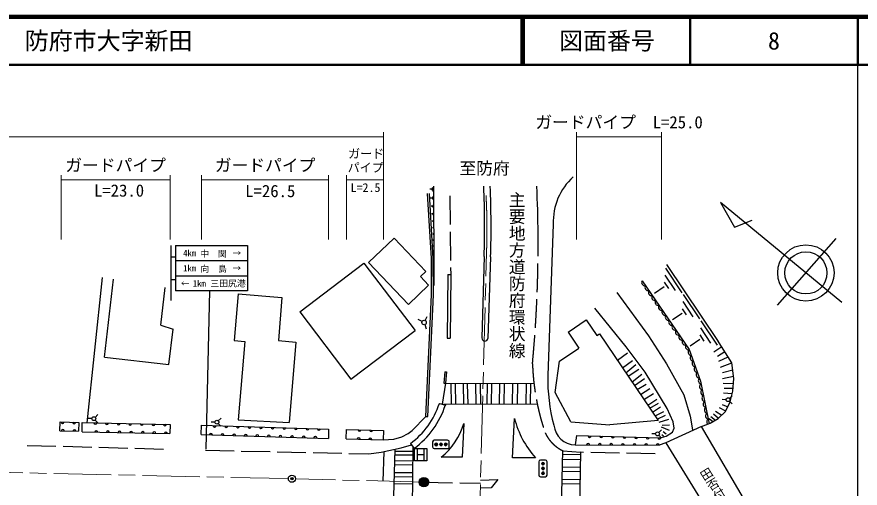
# Model space of a CAD drawing. Units: millimetres, scale not verified. Extents: x 40000 to 680000, y 20000 to 380000.
# Drawn here: x 403361 to 579500, y 281571 to 380000 of the extents above; entities that cross this region are included whole.
import ezdxf
from ezdxf.enums import TextEntityAlignment as Align

# ---------------------------------------------------------------- set-up
doc = ezdxf.new("R2010")
doc.units = ezdxf.units.MM
doc.header["$LTSCALE"] = 1000
doc.header["$PDMODE"] = 32
doc.header["$PDSIZE"] = 500
doc.linetypes.add('CHAIN', pattern=[18.5, 12, -1.5, 3.5, -1.5])
doc.linetypes.add('DASHED', pattern=[7.5, 6, -1.5])
for name, color, linetype, lineweight in [('M-BGD', 7, 'Continuous', 25), ('M-BGD-EXST', 7, 'Continuous', 25), ('M-BMK', 2, 'CHAIN', 13), ('M-BMK-SRVR', 3, 'Continuous', 25), ('M-STR-HTXT', 7, 'Continuous', 13), ('M-STR-STR1', 1, 'Continuous', 25), ('M-STR-STRC', 7, 'Continuous', 25), ('M-STR-STRD', 7, 'Continuous', 25), ('M-TTL', 2, 'Continuous', 140), ('M-TTL-BAND', 7, 'Continuous', 25), ('M-TTL-LINE', 7, 'Continuous', 50)]:
    doc.layers.add(name, color=color, linetype=linetype, lineweight=lineweight)
doc.layers.add('M-OTRS', color=6, linetype='Continuous')
doc.layers.add('M-TTL-TXT', color=7, linetype='Continuous')
doc.styles.add('@ＭＳ ゴシック', font='')
doc.styles.add('ＭＳ ゴシック', font='')
doc.styles.get('@ＭＳ ゴシック').set_extended_font_data('@MS Gothic')
doc.styles.get('ＭＳ ゴシック').set_extended_font_data('MS Gothic')

msp = doc.modelspace()

# ---------------------------------------------------------------- hatches: boundary and pattern name
at = {"layer": 'M-BGD-EXST'}
for points in [[(491208, 290695, 1), (490685, 290695, 1)], [(492209, 290696, 1), (491687, 290695, 1)], [(493210, 290697, 1), (492688, 290696, 1)], [(513252, 286423, 1), (513252, 286946, 1)], [(513252, 285422, 1), (513252, 285944, 1)], [(513252, 284421, 1), (513252, 284943, 1)]]:
    msp.add_hatch(color=256, dxfattribs=at).paths.add_polyline_path(points)

# ---------------------------------------------------------------- linework, layer by layer
at = {"layer": 'M-BGD'}
for p, q in [((489982, 343983), (489619, 343981)), ((490074, 343871), (490072, 344097)), ((490211, 343701), (490207, 344268)), ((490348, 343532), (490342, 344439)), ((490541, 326945), (490432, 344608)), ((489960, 329528), (489140, 343097)), ((490348, 329530), (489527, 343121)), ((490060, 342143), (489750, 342141)), ((490138, 342046), (490137, 342240)), ((490255, 341902), (490252, 342386)), ((490372, 341757), (490367, 342532)), ((490132, 340430), (489871, 340428)), ((490198, 340349), (490197, 340512)), ((490296, 340227), (490294, 340634)), ((490395, 340105), (490391, 340757)), ((575653, 320369), (550318, 341208)), ((550318, 341208), (553258, 336048)), ((490199, 338835), (489984, 338834)), ((490253, 338769), (490252, 338903)), ((490334, 338668), (490332, 339004)), ((490416, 338568), (490412, 339105)), ((490261, 337352), (490089, 337351)), ((490305, 337298), (490304, 337406)), ((490370, 337218), (490368, 337487)), ((490435, 337138), (490432, 337568)), ((515413, 336731), (514270, 305109)), ((553258, 336048), (556947, 337518)), ((490311, 335962), (490171, 335961)), ((490346, 335919), (490345, 336006)), ((490375, 334602), (490374, 334676)), ((490399, 335854), (490397, 336072)), ((490420, 334546), (490419, 334732)), ((490452, 335789), (490449, 336138)), ((490465, 334491), (490463, 334789)), ((476843, 328692), (482173, 333751)), ((482173, 333751), (488769, 326801)), ((490345, 334639), (490225, 334638)), ((490377, 333366), (490278, 333365)), ((490402, 333335), (490402, 333397)), ((490440, 333289), (490439, 333444)), ((490477, 333242), (490476, 333491)), ((562222, 319763), (574500, 333714)), ((490408, 332141), (490328, 332141)), ((490429, 332116), (490428, 332166)), ((490459, 332079), (490458, 332204)), ((490489, 332041), (490488, 332242)), ((490000, 321971), (489960, 329528)), ((490388, 321953), (490348, 329530)), ((490438, 330963), (490376, 330963)), ((490467, 329829), (490423, 329829)), ((490454, 330944), (490454, 330982)), ((490478, 330915), (490477, 331012)), ((490479, 329816), (490479, 329843)), ((490496, 329795), (490495, 329865)), ((490501, 330886), (490500, 331041)), ((490512, 329774), (490512, 329886)), ((462480, 318366), (475869, 328539)), ((475869, 328539), (486526, 314511)), ((476843, 328692), (485133, 319957)), ((490495, 328739), (490468, 328739)), ((490502, 328730), (490502, 328748)), ((490522, 327690), (490511, 327690)), ((490513, 328717), (490513, 328761)), ((490523, 328704), (490523, 328774)), ((490525, 327686), (490525, 327694)), ((490529, 327681), (490529, 327699)), ((490534, 327676), (490534, 327705)), ((549944, 312182), (539152, 328272)), ((487656, 325745), (488769, 326801)), ((490560, 323888), (490541, 326945)), ((493372, 326224), (493267, 312893)), ((493372, 326224), (493976, 326220)), ((493976, 326220), (493871, 312888)), ((540937, 322840), (538788, 326044)), ((542351, 322394), (538913, 327521)), ((418038, 295233), (421218, 325564)), ((421677, 308937), (423544, 325193)), ((487656, 325745), (489351, 323959)), ((533954, 324886), (543756, 310529)), ((539524, 323285), (538664, 324567)), ((433402, 315618), (434304, 323478)), ((485133, 319957), (489351, 323959)), ((528692, 322436), (535294, 313363)), ((538581, 323582), (536531, 322207)), ((449577, 322133), (448766, 312409)), ((449577, 322133), (458740, 321369)), ((458740, 321369), (457990, 312374)), ((488803, 296540), (490000, 321971)), ((489192, 296522), (490388, 321953)), ((546042, 316901), (542634, 321982)), ((530616, 311081), (524082, 319145)), ((543240, 317784), (542388, 319054)), ((544641, 317343), (542511, 320518)), ((462480, 318366), (473137, 304339)), ((542306, 318079), (540273, 316715)), ((433402, 315618), (435977, 314790)), ((518482, 314136), (522284, 316705)), ((522284, 316705), (524506, 313417)), ((549733, 311408), (546325, 316489)), ((435127, 307392), (435977, 314790)), ((473137, 304339), (486526, 314511)), ((518482, 314136), (520732, 310806)), ((524506, 313417), (525076, 313801)), ((525076, 313801), (537324, 295676)), ((546931, 312291), (546079, 313561)), ((548332, 311849), (546202, 315025)), ((448766, 312409), (450987, 312224)), ((450987, 312224), (449618, 295811)), ((457990, 312374), (461612, 312072)), ((461612, 312072), (460209, 295247)), ((493267, 312893), (493871, 312888)), ((535294, 313363), (539082, 307499)), ((545997, 312585), (543964, 311222)), ((552708, 307762), (549739, 312510)), ((516709, 308088), (520732, 310806)), ((534600, 305822), (530616, 311081)), ((543756, 310529), (546126, 303879)), ((548952, 310029), (550595, 311141)), ((549682, 309105), (551255, 310086)), ((421677, 308937), (435127, 307392)), ((528801, 308289), (530890, 309856)), ((549951, 308061), (551943, 308985)), ((515770, 301542), (516709, 308088)), ((529875, 306699), (531962, 308202)), ((530562, 305683), (532636, 307406)), ((539082, 307499), (542700, 301024)), ((550338, 306810), (552708, 307762)), ((553146, 304448), (552708, 307762)), ((492739, 305873), (492546, 303520)), ((492739, 305873), (493113, 305842)), ((493113, 305842), (492921, 303490)), ((531060, 304945), (533280, 306425)), ((531853, 303772), (533923, 305353)), ((539189, 298189), (534600, 305822)), ((550725, 305752), (552905, 306268)), ((550770, 304440), (553077, 304969)), ((492546, 303520), (492921, 303490)), ((532392, 302974), (534474, 304495)), ((532931, 302177), (534781, 303270)), ((546126, 303879), (547948, 294994)), ((550904, 303501), (553048, 303417)), ((552898, 301839), (553146, 304448)), ((519087, 295405), (515770, 301542)), ((533648, 301116), (535577, 302351)), ((534346, 300083), (536343, 301309)), ((550949, 301474), (552771, 301320)), ((552950, 302388), (551115, 302389)), ((552347, 299576), (552898, 301839)), ((535123, 298933), (537048, 300176)), ((542700, 301024), (544016, 296617)), ((551344, 297559), (552347, 299576)), ((491604, 299253), (492946, 298951)), ((491607, 299242), (492968, 298926)), ((535555, 298293), (537385, 299288)), ((536124, 297452), (537813, 298552)), ((540470, 295445), (539189, 298189)), ((550042, 298390), (551410, 297691)), ((550694, 299018), (551846, 298568)), ((485961, 293623), (488803, 296540)), ((488803, 296540), (489192, 296522)), ((536664, 296652), (538487, 297603)), ((537121, 295976), (538824, 296806)), ((537532, 295368), (539529, 295949)), ((544016, 296617), (544461, 293733)), ((547946, 296108), (548709, 295454)), ((548205, 295161), (549873, 296131)), ((548319, 296527), (549284, 295789)), ((548878, 297062), (549946, 296202)), ((549273, 297668), (550593, 296830)), ((549873, 296131), (551344, 297559)), ((412344, 293550), (412386, 295400)), ((412386, 295400), (416294, 295302)), ((416294, 295302), (416248, 293452)), ((416993, 293320), (417032, 295253)), ((417032, 295253), (435381, 294888)), ((435381, 294888), (435342, 292956)), ((441875, 292744), (441934, 294707)), ((441934, 294707), (468484, 293921)), ((449618, 295811), (460209, 295247)), ((519087, 295405), (527232, 294770)), ((537324, 295676), (527232, 294770)), ((537936, 294386), (539590, 293651)), ((538181, 294754), (539713, 294784)), ((540622, 294071), (540470, 295445)), ((546354, 294420), (548205, 295161)), ((412344, 293550), (416248, 293452)), ((416993, 293320), (435342, 292956)), ((441875, 292744), (468426, 291958)), ((468484, 293921), (468426, 291958)), ((472145, 291858), (472195, 293837)), ((472195, 293837), (479947, 293639)), ((479947, 293639), (479897, 291661)), ((483751, 292310), (485086, 292988)), ((485086, 292988), (485961, 293623)), ((520283, 292543), (519962, 290596)), ((520283, 292543), (537746, 292110)), ((537746, 292110), (538993, 292441)), ((538059, 292763), (538395, 292518)), ((538365, 293375), (539008, 292885)), ((538993, 292441), (540291, 293256)), ((540291, 293256), (540622, 294071)), ((472145, 291858), (479897, 291661)), ((479897, 291661), (482067, 291785)), ((482067, 291785), (483751, 292310)), ((485563, 290895), (486320, 289851)), ((538904, 291055), (537524, 290522)), ((517390, 289390), (521160, 289049)), ((519962, 290596), (537524, 290522))]:
    msp.add_line(p, q, dxfattribs=at)
at = {"layer": 'M-BGD', "linetype": 'DASHED'}
for p, q in [((493818, 342628), (493976, 326220)), ((492921, 303490), (492225, 299098)), ((405517, 290506), (434536, 289727)), ((442739, 289485), (476913, 288734)), ((476913, 288734), (479435, 289093)), ((479435, 289093), (483664, 289955)), ((483664, 289955), (485758, 290625)), ((536719, 288722), (521160, 289049)), ((488381, 282826), (500201, 282598))]:
    msp.add_line(p, q, dxfattribs=at)
at = {"layer": 'M-BGD'}
for radius in [5877, 4405]:
    msp.add_circle((568171, 326523), radius, dxfattribs=at)
for centre, radius, start, end in [((528019, 337217), 12616, 132.16628, 182.20702), ((340311, 334701), 171920, 0.01082, 3.30337), ((534544, 324533), 688, 149.08516, 279.56213), ((535249, 323500), 688, 149.08516, 279.56213), ((535954, 322468), 688, 149.08516, 279.56213), ((536659, 321436), 688, 149.08516, 279.56213), ((537364, 320403), 688, 149.08516, 279.56213), ((538069, 319371), 688, 149.08516, 279.56213), ((538773, 318339), 688, 149.08516, 279.56213), ((539478, 317306), 688, 149.08516, 279.56213), ((540183, 316274), 688, 149.08516, 279.56213), ((540888, 315242), 688, 149.08516, 279.56213), ((541593, 314209), 688, 149.08516, 279.56213), ((542298, 313177), 688, 149.08516, 279.56213), ((543002, 312145), 688, 149.08516, 279.56213), ((543707, 311112), 688, 149.08516, 279.56213), ((544273, 309937), 688, 134.37525, 264.85223), ((544693, 308760), 688, 134.37525, 264.85223), ((545112, 307582), 688, 134.37525, 264.85223), ((545532, 306405), 688, 134.37525, 264.85223), ((549422, 304106), 35166, 178.36545, 195.5017), ((545952, 305227), 688, 134.37525, 264.85223), ((546371, 304050), 688, 134.37525, 258.08624), ((546644, 302789), 688, 126.34973, 256.8267), ((546895, 301565), 688, 126.34973, 256.8267), ((547146, 300340), 688, 126.34973, 256.8267), ((547397, 299116), 688, 126.34973, 256.8267), ((475845, 304292), 16551, 305.95423, 342.23356), ((475845, 304292), 17840, 305.95423, 342.57389), ((547648, 297891), 688, 126.34973, 256.8267), ((547899, 296667), 688, 126.34973, 256.8267), ((548150, 295442), 688, 126.34973, 225.95097), ((412892, 295391), 303, 179.13654, 357.98488), ((415315, 295330), 303, 179.13654, 357.98488), ((419759, 295201), 303, 179.43916, 358.2875), ((422182, 295153), 303, 179.43916, 358.2875), ((424606, 295105), 303, 179.43916, 358.2875), ((427030, 295057), 303, 179.43916, 358.2875), ((429454, 295009), 303, 179.43916, 358.2875), ((431877, 294961), 303, 179.43916, 358.2875), ((434301, 294913), 303, 179.43916, 358.2875), ((444660, 294629), 303, 178.88119, 357.72952), ((447083, 294557), 303, 178.88119, 357.72952), ((449506, 294486), 303, 178.88119, 357.72952), ((451929, 294414), 303, 178.88119, 357.72952), ((454352, 294342), 303, 178.88119, 357.72952), ((456776, 294271), 303, 178.88119, 357.72952), ((459199, 294199), 303, 178.88119, 357.72952), ((520069, 295150), 4555, 185.56939, 268.65722), ((412957, 293532), 303, 359.13654, 177.98488), ((415381, 293471), 303, 359.13654, 177.98488), ((419951, 293258), 303, 359.43916, 178.2875), ((422374, 293210), 303, 359.43916, 178.2875), ((424798, 293162), 303, 359.43916, 178.2875), ((427222, 293114), 303, 359.43916, 178.2875), ((429646, 293066), 303, 359.43916, 178.2875), ((432069, 293017), 303, 359.43916, 178.2875), ((434493, 292969), 303, 359.43916, 178.2875), ((443891, 292681), 303, 358.88119, 177.72952), ((446314, 292610), 303, 358.88119, 177.72952), ((448738, 292538), 303, 358.88119, 177.72952), ((451161, 292466), 303, 358.88119, 177.72952), ((453584, 292395), 303, 358.88119, 177.72952), ((456007, 292323), 303, 358.88119, 177.72952), ((458430, 292251), 303, 358.88119, 177.72952), ((460853, 292179), 303, 358.88119, 177.72952), ((461622, 294127), 303, 178.88119, 357.72952), ((463277, 292108), 303, 358.88119, 177.72952), ((464045, 294056), 303, 178.88119, 357.72952), ((466468, 293984), 303, 178.88119, 357.72952), ((474922, 293771), 303, 179.11452, 357.96286), ((477345, 293709), 303, 179.11452, 357.96286), ((523009, 292479), 303, 179.15626, 358.00459), ((525433, 292419), 303, 179.15626, 358.00459), ((465700, 292036), 303, 358.88119, 177.72952), ((474747, 291789), 303, 359.11452, 177.96286), ((477170, 291727), 303, 359.11452, 177.96286), ((522675, 290581), 303, 0.33374, 179.18208), ((525099, 290571), 303, 0.33374, 179.18208), ((527524, 290561), 303, 0.33374, 179.18208), ((527856, 292359), 303, 179.15626, 358.00459), ((529948, 290551), 303, 0.33374, 179.18208), ((530280, 292299), 303, 179.15626, 358.00459), ((532372, 290540), 303, 0.33374, 179.18208), ((532703, 292238), 303, 179.15626, 358.00459), ((534796, 290530), 303, 0.33374, 179.18208), ((535127, 292178), 303, 179.15626, 358.00459), ((537221, 290520), 303, 0.33374, 179.18208), ((537550, 292118), 303, 179.15626, 358.00459)]:
    msp.add_arc(centre, radius, start, end, dxfattribs=at)
at = {"layer": 'M-BGD', "linetype": 'DASHED'}
for centre, radius, start, end in [((248497, 332475), 263744, 354.57745, 0.49072), ((560601, 309207), 49568, 181.91534, 198.93421), ((520735, 296358), 7730, 204.73572, 244.35191)]:
    msp.add_arc(centre, radius, start, end, dxfattribs=at)
at = {"layer": 'M-BGD-EXST'}
for p, q in [((488630, 316584), (489042, 317412)), ((488010, 316377), (487182, 316789)), ((488571, 315732), (488864, 314855)), ((551510, 300042), (550702, 300054)), ((552194, 299747), (552757, 299168)), ((552203, 300318), (552781, 300881)), ((419036, 296082), (418229, 296094)), ((419729, 296358), (420307, 296921)), ((445432, 295629), (446010, 296191)), ((419721, 295787), (420283, 295209)), ((444739, 295353), (443931, 295364)), ((445423, 295058), (445986, 294479)), ((536763, 292898), (535956, 292909)), ((537448, 292603), (538010, 292024)), ((537456, 293173), (538035, 293736)), ((490206, 291217), (490207, 290172)), ((493340, 291567), (490554, 291565)), ((493690, 290175), (493689, 291219)), ((486424, 287289), (486424, 289841)), ((486424, 289841), (488976, 289841)), ((487062, 287417), (487062, 289713)), ((488338, 289713), (488338, 287417)), ((488976, 289841), (488976, 287289)), ((490555, 289824), (493342, 289826)), ((488976, 287289), (486424, 287289)), ((487062, 288565), (488338, 288565)), ((513774, 287425), (512730, 287425)), ((512381, 287076), (512381, 284290)), ((514123, 284290), (514123, 287076)), ((512730, 283942), (513774, 283942))]:
    msp.add_line(p, q, dxfattribs=at)
for points in [[(491208, 290695, 1), (490685, 290695, 1)], [(492209, 290696, 1), (491687, 290695, 1)], [(493210, 290697, 1), (492688, 290696, 1)], [(513252, 286423, 1), (513252, 286946, 1)], [(513252, 285422, 1), (513252, 285944, 1)], [(513252, 284421, 1), (513252, 284943, 1)]]:
    msp.add_lwpolyline(points, format="xyb", close=True, dxfattribs=at)
for centre, radius in [((488424, 316171), 462), ((551913, 300037), 404), ((419439, 296077), 404), ((445142, 295347), 404), ((537166, 292892), 404), ((490946, 290695), 261), ((491948, 290696), 261), ((492949, 290696), 261), ((513252, 286684), 261), ((513252, 285683), 261), ((513252, 284682), 261)]:
    msp.add_circle(centre, radius, dxfattribs=at)
for centre, start, end in [((490554, 291217), 90.04684, 180.04684), ((493341, 291219), 0.04684, 90.04684), ((490555, 290172), 180.04684, 270.04684), ((493341, 290174), 270.04684, 0.04684), ((512730, 287076), 90, 180), ((513774, 287076), 0, 90), ((512730, 284290), 180, 270), ((513774, 284290), 270, 0)]:
    msp.add_arc(centre, 348, start, end, dxfattribs=at)
at = {"layer": 'M-BMK'}
for p, q in [((498919, 233347), (501453, 330723)), ((460066, 283554), (361915, 285708)), ((488381, 282826), (461565, 283518))]:
    msp.add_line(p, q, dxfattribs=at)
msp.add_arc((378722, 335695), 122832, 357.68039, 3.46329, dxfattribs=at)
at = {"layer": 'M-BMK-SRVR'}
for centre, radius in [((460816, 283537), 750), ((488381, 282826), 1000), ((488381, 282826), 900), ((488381, 282826), 800), ((488381, 282826), 700), ((488381, 282826), 600), ((488381, 282826), 500), ((488381, 282826), 400), ((488381, 282826), 300), ((488381, 282826), 200), ((488381, 282826), 100)]:
    msp.add_circle(centre, radius, dxfattribs=at)
at = {"layer": 'M-OTRS'}
for p in [(460816, 283537), (488381, 282826)]:
    msp.add_point(p, dxfattribs=at)
at = {"layer": 'M-STR-HTXT'}
for p, q in [((479947, 333471), (479947, 355944)), ((520283, 333471), (520283, 355944)), ((538010, 333471), (538010, 355944)), ((62053, 354944), (479947, 354944)), ((520283, 354944), (538010, 354944)), ((412589, 333471), (412589, 346955)), ((412589, 345955), (435381, 345955)), ((435381, 333471), (435381, 346955)), ((441934, 333471), (441934, 346955)), ((441934, 345955), (468484, 345955)), ((468484, 333471), (468484, 346955)), ((472195, 333471), (472195, 346955)), ((472195, 345955), (479947, 345955))]:
    msp.add_line(p, q, dxfattribs=at)
at = {"layer": 'M-STR-STR1'}
for p, q in [((546354, 294420), (538904, 291055)), ((560237, 270863), (546354, 294420)), ((538904, 291055), (551358, 270889))]:
    msp.add_line(p, q, dxfattribs=at)
at = {"layer": 'M-STR-STRC'}
for p, q in [((435520, 332254), (435520, 320754)), ((436520, 332254), (451520, 332254)), ((436520, 332254), (436520, 322754)), ((451520, 332254), (451520, 322754)), ((435520, 329879), (436520, 329879)), ((436520, 329088), (451520, 329088)), ((436520, 325921), (451520, 325921)), ((435520, 325129), (436520, 325129)), ((451520, 322754), (436520, 322754)), ((442923, 289723), (443647, 322754)), ((511370, 303435), (493039, 303357)), ((494001, 303361), (494079, 299066)), ((494926, 303365), (495004, 299070)), ((496609, 303372), (496686, 299077)), ((497445, 303376), (497523, 299080)), ((499128, 303383), (499206, 299088)), ((500138, 303387), (500216, 299092)), ((501582, 303393), (501532, 299097)), ((502510, 303397), (502459, 299101)), ((504179, 303404), (504128, 299108)), ((505118, 303408), (505068, 299112)), ((506902, 303416), (506851, 299120)), ((507909, 303420), (507858, 299124)), ((509737, 303428), (509686, 299132)), ((510638, 303432), (510587, 299136)), ((512065, 299142), (492466, 299059)), ((506863, 287929), (507317, 296117)), ((496697, 295101), (496391, 288024)), ((480009, 289185), (479837, 283046)), ((481973, 276527), (482386, 289629)), ((482375, 289277), (486040, 289298)), ((486050, 290263), (485885, 274418)), ((517314, 289397), (517015, 274362)), ((521087, 289056), (520818, 275542)), ((482312, 287287), (486019, 287308)), ((482351, 288525), (486032, 288546)), ((496391, 288024), (492004, 288029)), ((511666, 287921), (506863, 287929)), ((517280, 287653), (521057, 287566)), ((517300, 288675), (521078, 288587)), ((482286, 286458), (486010, 286479)), ((517247, 286009), (521025, 285921)), ((482207, 283951), (485984, 283972)), ((482235, 284828), (485993, 284850)), ((517230, 285134), (521007, 285047)), ((482161, 282494), (485969, 282516)), ((500217, 283201), (503833, 283364)), ((503833, 283364), (502462, 281656)), ((517179, 282571), (520956, 282483)), ((517196, 283447), (520974, 283359)), ((502462, 281656), (500174, 281582))]:
    msp.add_line(p, q, dxfattribs=at)
for centre, radius, start, end in [((526237, 300906), 19517, 194.20645, 221.70728), ((483056, 299059), 14203, 309.04947, 343.82169)]:
    msp.add_arc(centre, radius, start, end, dxfattribs=at)
at = {"layer": 'M-STR-STRD'}
for p, q in [((500969, 329916), (500496, 312955)), ((502317, 329873), (501759, 312823))]:
    msp.add_line(p, q, dxfattribs=at)
for centre, radius, start, end in [((306137, 336158), 194932, 358.1651, 2.48447), ((306137, 336158), 196280, 358.1651, 2.46739), ((501131, 312928), 636, 177.51558, 350.50736)]:
    msp.add_arc(centre, radius, start, end, dxfattribs=at)
at = {"layer": 'M-TTL'}
msp.add_line((680000, 380000), (40000, 380000), dxfattribs=at)
at = {"layer": 'M-TTL-BAND'}
msp.add_line((579000, 20000), (579000, 370000), dxfattribs=at)
at = {"layer": 'M-TTL-LINE'}
for p, q in [((508747, 380000), (508747, 370000)), ((509247, 380000), (509247, 370000)), ((543997, 380000), (543997, 370000)), ((579000, 380000), (579000, 370000)), ((40000, 370000), (680000, 370000))]:
    msp.add_line(p, q, dxfattribs=at)

# ---------------------------------------------------------------- texts
at = {"layer": 'M-BGD-EXST', "style": 'ＭＳ ゴシック'}
msp.add_text('至防府', height=2566, dxfattribs=at).set_placement((495808, 349664), align=Align.TOP_LEFT)
at = {"layer": 'M-BGD-EXST', "style": '@ＭＳ ゴシック'}
msp.add_text('主要地方道防府環状線', height=2566, rotation=270, dxfattribs=at).set_placement((509103, 343560), align=Align.TOP_LEFT)
msp.add_text('田否付橋', height=1833, rotation=302.02, dxfattribs=at).set_placement((545457, 284773), align=Align.BOTTOM_LEFT)
at = {"layer": 'M-STR-HTXT', "style": 'ＭＳ ゴシック'}
for s, height, p in [('ガードパイプ\u3000L=25.0', 2566, (529147, 355944)), ('ガード', 1833, (476323, 349951)), ('ガードパイプ', 2566, (423985, 346955)), ('ガードパイプ', 2566, (455209, 346955))]:
    msp.add_text(s, height=height, dxfattribs=at).set_placement(p, align=Align.BOTTOM_CENTER)
for s, height, p in [('パイプ', 1833, (472469, 347027)), ('L=2.5', 1833, (473067, 342874)), ('L=23.0', 2566, (419465, 341681)), ('L=26.5', 2566, (451056, 341577))]:
    msp.add_text(s, height=height, dxfattribs=at).set_placement(p, align=Align.BOTTOM_LEFT)
at = {"layer": 'M-STR-STRC', "style": 'ＭＳ ゴシック'}
for s, p in [('4km', (439453, 330671)), ('中\u3000関', (444452, 330527)), ('→', (449306, 330671)), ('1km', (439453, 327504)), ('向\u3000島', (444452, 327361)), ('→', (449306, 327504)), ('←', (438520, 324338)), ('1km', (441467, 324338)), ('三田尻港', (447472, 324338))]:
    msp.add_text(s, height=1320, dxfattribs=at).set_placement(p, align=Align.MIDDLE_CENTER)
at = {"layer": 'M-TTL-TXT', "style": 'ＭＳ ゴシック'}
msp.add_text('防府市大字新田', height=3666, dxfattribs=at).set_placement((405024, 375000), align=Align.MIDDLE_LEFT)
for s, p in [('図面番号', (526622, 375000)), ('8', (561497, 375000))]:
    msp.add_text(s, height=3666, dxfattribs=at).set_placement(p, align=Align.MIDDLE_CENTER)

doc.saveas('drawing.dxf')
